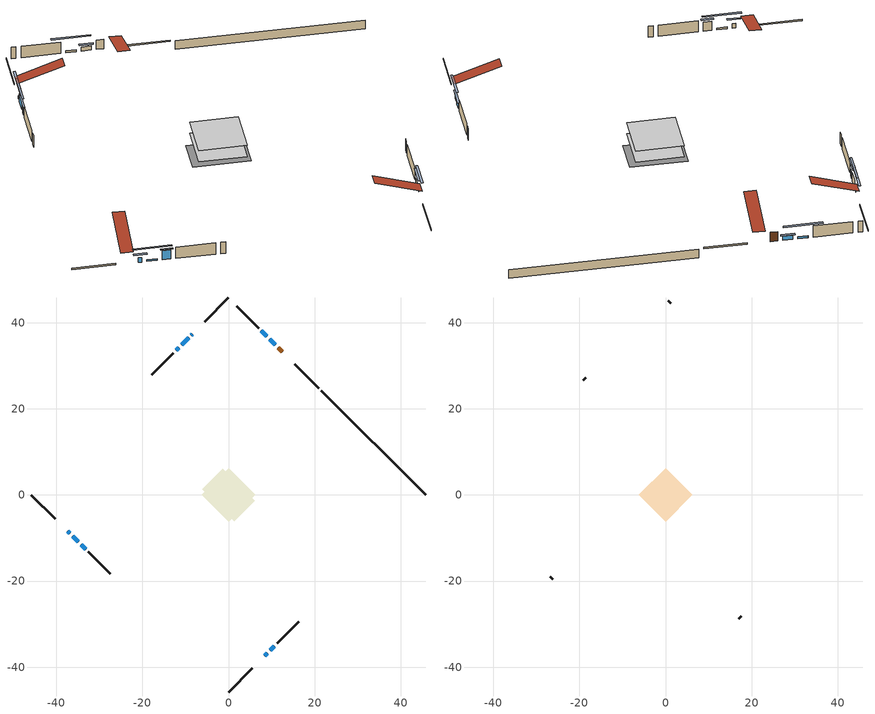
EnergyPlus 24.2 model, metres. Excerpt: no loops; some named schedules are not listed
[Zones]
conditioned space
 floor adiabatic (AdiabaticFloorConstruction): -6.2,0 0,6.2 6.2,0 0,-6.2 z0.42
 floor foundation (Slab1 construction): -6.05,1.39 -1.39,6.05 6.05,-1.39 1.39,-6.05 z-1.38
 wall outside (RimJoist1 construction): 0,-45.77 5.56,-40.21 / -45.77,0 -40.21,-5.56 / 0,45.77 -5.56,40.21 / 20.93,24.84 15.37,30.4 z0.42:0.72
 wall outside (AdiabaticWallConstruction 1): 12.47,33.31 11.53,34.24 z0.42:2.45
 wall outside (AdiabaticWallConstruction): -37.31,-8.47 -36.88,-8.9 z0.42:1.39; -36.22,-9.55 -34.93,-10.85 / 8.94,36.83 7.65,38.12 z0.42:0.83; -34.27,-11.5 -33.19,-12.58 z0.42:2.45; -8.46,37.31 -8.63,37.14 z0.42:0.93; 10.88,34.9 9.6,36.17 z0.42:1.28; -9.29,36.49 -10.9,34.87 z0.42:2.2; -11.56,34.22 -12.14,33.64 / 8.47,-37.31 9.04,-36.73 z0.42:1.74; 9.7,-36.08 10.62,-35.16 z0.42:1.23
 wall outside (Wall1 construction): 11.27,-34.5 16.34,-29.44 / -32.53,-13.24 -27.47,-18.31 / -12.79,32.98 -17.86,27.92 / 6.99,38.78 1.93,43.85 z0.42:2.86
 wall foundation (FoundationWall1 construction): 45.77,0 21.59,24.18 z-1.38:0.42
 window (WindowConstruction 8): -37.31,-8.47 -36.88,-8.9 z0.42:1.39
 window (WindowConstruction 6): -36.22,-9.56 -34.93,-10.85 z0.42:0.83
 window (WindowConstruction 7): -34.27,-11.51 -33.19,-12.58 z0.42:2.45
 window (WindowConstruction 9): -8.47,37.31 -8.63,37.15 z0.42:0.93
 window (WindowConstruction): 10.88,34.9 9.6,36.17 z0.42:1.28
 window (WindowConstruction 1): 8.94,36.83 7.65,38.12 z0.42:0.83
 window (WindowConstruction 2): -9.29,36.49 -10.9,34.87 z0.42:2.2
 window (WindowConstruction 3): -11.56,34.22 -12.13,33.64 z0.42:1.74
 window (WindowConstruction 4): 8.47,-37.31 9.04,-36.73 z0.42:1.74
 window (WindowConstruction 5): 9.7,-36.07 10.62,-35.16 z0.42:1.23
 door (Door): 12.47,33.31 11.53,34.24 z0.42:2.45
 ceiling adiabatic (AdiabaticFloorConstruction): 0,-6.2 6.2,0 0,6.2 -6.2,0 z0.42
attic - vented
 floor to conditioned space (Floor1 construction Reversed): -6.2,0 0,6.2 6.2,0 0,-6.2 z2.86
 wall outside (Wall2 construction): 17,-28.78 17.61,-28.17 / -26.81,-18.96 -26.2,-19.58 / -18.51,27.26 -19.13,26.65 / 1.27,44.5 0.66,45.12 z0.42:2.86
 roof outside (Roof1 construction): 7.81,-37.96,2.86 1.77,-31.92,5.71 0.18,-33.52,5.71 6.22,-39.56,2.86; -37.96,-7.81,2.86 -31.92,-1.77,5.71 -33.52,-0.18,5.71 -39.56,-6.22,2.86; -7.81,37.96,2.86 -1.77,31.92,5.71 -0.18,33.52,5.71 -6.22,39.56,2.86; 13.12,32.65,2.86 7.08,26.61,5.71 8.68,25.02,5.71 14.72,31.06,2.86
shading: -36.23,-9.54 -37.95,-7.82 -38.22,-8.09 -36.5,-9.81 z2.3; -33.04,-12.74 -38.11,-7.67 -38.38,-7.94 -33.31,-13.01 z3.5; -32.92,-12.85 -34.54,-11.24 -34.81,-11.51 -33.19,-13.12 z2.83; -10.84,34.94 -6.26,39.51 -6.47,39.73 -11.05,35.15 z4.05; 9.33,36.44 11.15,34.63 11.41,34.9 9.6,36.71 z1.66; 5.76,40.01 10.83,34.94 11.1,35.21 6.03,40.28 z3.5; -12.25,33.52 -7.93,37.84 -8.15,38.05 -12.46,33.73 z4.11; -13.05,32.72 -10.64,35.14 -10.85,35.35 -13.27,32.93 z3.04; 10.61,-35.17 6.9,-38.87 7.17,-39.14 10.87,-35.44 z3.95; 11.54,-34.24 8.78,-37 9.05,-37.26 11.81,-34.51 z2.54
[Building]
Building 1: Terrain=Suburbs
[Site:Location]
Montreal Intl AP_QC: Latitude {deg}=45.47; Longitude {deg}=-73.74; Time Zone {hr}=-5; Elevation {m}=36; Keep Site Location Information=Yes
[Site:GroundTemperature:Shallow]
2.07863, -0.316383, -0.508184, 0.628371, 5.19101, 9.73239, 13.6695, 16.1636, 16.3755, 14.347, 10.5102, 6.10817
[Site:WaterMainsTemperature]
Calculation Method=Schedule; Temperature Schedule=mains temperature schedule
[Material] Roughness=Rough; Thermal Absorptance=0.9
Name | Thickness {m} | Conductivity {W/m-K} | Density {kg/m3} | Specific Heat {J/kg-K} | Solar Absorptance | Visible Absorptance
asphalt or fiberglass shingles | 0.00635 | 0.162714 | 1121.4 | 1465.45 | 0.4 | 0.4
ceiling loosefill ins | 0.0846667 | 0.0480833 | 16.02 | 1046.75 | 0.7 | 0.7
ceiling stud and cavity | 0.1397 | 0.169523 | 65.682 | 1177.47 | 0.7 | 0.7
concrete 4.0 in. | 0.1016 | 1.803125 | 2242.8 | 837.4 | 0.7 | 0.7
concrete 8.0 in. | 0.2032 | 1.803125 | 2242.8 | 837.4 | 0.7 | 0.7
door material | 0.04445 | 0.053851 | 512.64 | 1214.23 | 0.7 | 0.7
exterior vertical ins | 0.0469053 | 0.029427 | 32.04 | 1214.23 | 0.7 | 0.7
floor covering | 0.0127 | 0.0433444 | 54.468 | 1339.84 | 0.6 | 0.6
floor rigid ins; wall rigid ins | 0.512978 | 0.029427 | 32.04 | 1214.23 | 0.7 | 0.7
floor stud and cavity | 0.1397 | 1.75129 | 37.0049 | 1207.88 | 0.7 | 0.7
furniture material conditioned space 1 | 0.1524 | 0.115458 | 640.8 | 1214.23 | 0.6 | 0.6
gypsum board | 0.0127 | 0.160291 | 801 | 837.4 | 0.6 | 0.6
gypsum board 1 | 0.0127 | 0.160291 | 801 | 837.4 | 0.7 | 0.7
osb sheathing 0.5 in. | 0.0127 | 0.115458 | 512.64 | 1214.23 | 0.7 | 0.7
osb sheathing 0.75 in. | 0.01905 | 0.115458 | 512.64 | 1214.23 | 0.7 | 0.7
osb sheathing 2.0 in. | 0.0508 | 0.115458 | 512.64 | 1214.23 | 0.7 | 0.7
rim joist stud and cavity | 0.0508 | 0.0296634 | 125.044 | 1163.47 | 0.6 | 0.6
wall stud and cavity | 0.1397 | 0.103037 | 139.0536 | 1170.24 | 0.7 | 0.7
wall stud and cavity 1 | 0.0889 | 6.9971 | 50.32683 | 1063.81 | 0.6 | 0.6
wall stud and cavity 2 | 0.0889 | 0.380278 | 52.3479 | 1209.89 | 0.7 | 0.7
wall stud and cavity 3 | 0.0889 | 0.391764 | 83.0341 | 1211.67 | 0.7 | 0.7
wood siding | 0.0254 | 0.102417 | 544.68 | 1172.36 | 0.4 | 0.4
wood siding 1 | 0.00254 | 0.102417 | 544.68 | 1172.36 | 0.4 | 0.4
wood siding 2; wood siding 3; wood siding 4 | 0.0254 | 0.102417 | 544.68 | 1172.36 | 0.7 | 0.7
[WindowMaterial:SimpleGlazingSystem]
Name | U-Factor {W/m2-K} | Solar Heat Gain Coefficient
WindowMaterial | 3.08429 | 0.57
WindowMaterial 1 | 7.56991 | 0.57
WindowMaterial 2 | 3.03092 | 0.7
WindowMaterial 3 | 2.99571 | 0.54
WindowMaterial 4 | 3.10076 | 0.54
WindowMaterial 5 | 2.98606 | 0.58
WindowMaterial 6 | 3.120061 | 0.47
WindowMaterial 7 | 3.28075 | 0.43
[Construction]
AdiabaticFloorConstruction: floor stud and cavity, floor rigid ins, osb sheathing 0.75 in., floor covering
AdiabaticWallConstruction: wood siding 3, wall rigid ins, wall stud and cavity 2, gypsum board
AdiabaticWallConstruction 1: wood siding 4, wall rigid ins, wall stud and cavity 2, gypsum board
Door: door material
Floor1 construction Reversed: gypsum board, ceiling stud and cavity, ceiling loosefill ins
FoundationWall1 construction: concrete 8.0 in., gypsum board 1
furniture construction conditioned space 1: furniture material conditioned space 1
PartitionWallConstruction: gypsum board, wall stud and cavity 3, gypsum board
RimJoist1 construction: wood siding 2, osb sheathing 2.0 in., rim joist stud and cavity
Roof1 construction: asphalt or fiberglass shingles
Slab1 construction: concrete 4.0 in.
Wall1 construction: wood siding, osb sheathing 0.5 in., wall stud and cavity, gypsum board
Wall2 construction: wood siding 1, wall stud and cavity 1
WindowConstruction: WindowMaterial
WindowConstruction 1; WindowConstruction 6: WindowMaterial 1
WindowConstruction 2: WindowMaterial 2
WindowConstruction 3; WindowConstruction 4: WindowMaterial 3
WindowConstruction 5: WindowMaterial 4
WindowConstruction 7: WindowMaterial 5
WindowConstruction 8: WindowMaterial 6
WindowConstruction 9: WindowMaterial 7
[Zone] Multiplier=1; Part of Total Floor Area=Yes
Name | Volume {m3}
attic - vented | 35.5556
conditioned space | 332.9
[Space]
Name | Zone | Volume {m3}
attic - vented 1 | attic - vented | 35.5556
conditioned space 1 | conditioned space | 332.9
[ZoneInfiltration:EffectiveLeakageArea]
infil attic - vented 1: Zone or Space=attic - vented 1; Schedule=Always On Discrete; Effective Air Leakage Area {cm2}=3076.8; Stack Coefficient=0.00036757; Wind Coefficient=1.29536e-05
[ZoneMixing]
whole house fan mix: Zone or Space=attic - vented; Schedule=Always On Continuous; Design Flow Rate Calculation Method=Flow/Zone; Design Flow Rate {m3/s}=0; Source Zone or Space=conditioned space
[SurfaceProperty:ExposedFoundationPerimeter]
Slab1: Exposed Perimeter Calculation Method=TotalExposedPerimeter; Total Exposed Perimeter {m}=34.2
[InternalMass] Zone or ZoneList=conditioned space; Space or SpaceList=conditioned space 1
Name | Construction | Surface Area {m2}
furniture mass conditioned space 1 | furniture construction conditioned space 1 | 58.4478
partition wall mass | PartitionWallConstruction | 146.12
[Lights]
interior lighting: Zone or ZoneList or Space or SpaceList=conditioned space 1; Schedule=interior lighting schedule; Design Level Calculation Method=LightingLevel; Lighting Level {W}=343.2; Return Air Fraction=0; Fraction Radiant=0.6; Fraction Visible=0.2; Fraction Replaceable=1
[People]
occupants: Zone or ZoneList or Space or SpaceList=conditioned space 1; Number of People Schedule=occupants schedule; Number of People Calculation Method=People; Number of People=3; Fraction Radiant=0.314171; Sensible Heat Fraction=0.56303; Activity Level Schedule=occupants activity schedule; Carbon Dioxide Generation Rate {m3/s-W}=0; Enable ASHRAE 55 Comfort Warnings=No; Mean Radiant Temperature Calculation Type=EnclosureAveraged
[ElectricEquipment] Zone or ZoneList or Space or SpaceList=conditioned space 1; Design Level Calculation Method=EquipmentLevel
Name | Schedule | Design Level {W} | Fraction Latent | Fraction Radiant | Fraction Lost
clothes dryer | clothes dryer schedule | 140.772 | 0.015 | 0.081 | 0.85
clothes washer | clothes washer schedule | 32.1985 | 0.03 | 0.162 | 0.7
cooking range | cooking range schedule | 215.147 | 0.08 | 0.432 | 0.2
dishwasher | dishwasher schedule | 66.8632 | 0.3 | 0.18 | 0.4
fridge | fridge schedule | 72.9452 | 0 | 0.6 | 0
mech vent bath fan 0 | mech vent bath fan 0 schedule | 50.2 | 0 | 0 | 1
mech vent house fan | mech vent house fan schedule | 0 | 0 | 0 | 1
mech vent house fan cfis | mech vent house fan cfis schedule | 0 | 0 | 0 | 0
misc plug loads | misc plug loads schedule | 494.7 | 0.045 | 0.513 | 0.1
whole house fan | Always On Discrete | 0 | 0 | 0 | 1
[OtherEquipment] Zone or ZoneList or Space or SpaceList=conditioned space 1; Design Level Calculation Method=EquipmentLevel
Name | Fuel Type | Schedule | Design Level {W} | Fraction Latent | Fraction Radiant | Fraction Lost
clothes dryer 1 | Electricity | clothes dryer schedule | 0 | 0.015 | 0.081 | 0.85
cooking range 1 | Electricity | cooking range schedule | 0 | 0.08 | 0.432 | 0.2
general water use latent | None | general water use schedule | 62.594 | 1 | 0 | 0
general water use sensible | None | general water use schedule | -61.6891 | 0 | 0.6 | 0
mech vent house fan latent load | None | Always On Discrete | 0 | 1 | 0 | 0
mech vent house fan sensible load | None | Always On Discrete | 0 | 0 | 0 | 0
water heater energy adjustment1 | Electricity | Always On Discrete | 0.01 | 0 | 0 | 1
[ZoneInfiltration:DesignFlowRate] Zone or ZoneList or Space or SpaceList=conditioned space 1; Schedule=Always On Discrete; Design Flow Rate Calculation Method=Flow/Zone; Design Flow Rate {m3/s}=0
infil flow; natural vent flow; whole house fan flow
[Foundation:Kiva]
Foundation Kiva 1: Initial Indoor Air Temperature {C}=18; Wall Height Above Grade {m}=0.419984; Wall Depth Below Slab {m}=0.2032; Custom Block Material Name 1=exterior vertical ins; Custom Block Depth 1 {m}=1.8; Custom Block X Position 1 {m}=0.2159; Custom Block Z Position 1 {m}=0
[Foundation:Kiva:Settings]
Soil Conductivity {W/m-K}=0.849921; Soil Density {kg/m3}=1842.3; Soil Specific Heat {J/kg-K}=418.7; Ground Solar Absorptivity=0.9; Ground Thermal Absorptivity=0.9; Ground Surface Roughness {m}=0.03; Far-Field Width {m}=40; Deep-Ground Boundary Condition=ZeroFlux; Deep-Ground Depth {m}=40; Minimum Cell Dimension {m}=0.2; Maximum Cell Growth Coefficient=3; Simulation Timestep=Timestep
[Exterior:Lights]
exterior lighting: Schedule=exterior lighting schedule; Design Level {W}=75.6
[Schedule:Constant]
Name | Hourly Value
Always On Continuous; mech vent house fan schedule; mech vent house fan cfis schedule; Always On Discrete | 1
occupants activity schedule | 117.228
fridge schedule | 0
[Schedule:Week:Daily]
interior lighting schedule Week Rule - Jan1-Jan27: interior lighting schedule day, interior lighting schedule day, interior lighting schedule day, interior lighting schedule day, interior lighting schedule day, interior lighting schedule day, interior lighting schedule day, interior lighting schedule default day, interior lighting schedule default day, interior lighting schedule default day, interior lighting schedule default day, interior lighting schedule default day
interior lighting schedule Week Rule - Jan28-Feb3: interior lighting schedule day, interior lighting schedule day, interior lighting schedule day, interior lighting schedule day, interior lighting schedule day 1, interior lighting schedule day 1, interior lighting schedule day 1, interior lighting schedule default day, interior lighting schedule default day, interior lighting schedule default day, interior lighting schedule default day, interior lighting schedule default day
interior lighting schedule Week Rule - Feb4-Feb24: interior lighting schedule day 1, interior lighting schedule day 1, interior lighting schedule day 1, interior lighting schedule day 1, interior lighting schedule day 1, interior lighting schedule day 1, interior lighting schedule day 1, interior lighting schedule default day, interior lighting schedule default day, interior lighting schedule default day, interior lighting schedule default day, interior lighting schedule default day
interior lighting schedule Week Rule - Feb25-Mar3: interior lighting schedule day 1, interior lighting schedule day 1, interior lighting schedule day 1, interior lighting schedule day 1, interior lighting schedule day 2, interior lighting schedule day 2, interior lighting schedule day 2, interior lighting schedule default day, interior lighting schedule default day, interior lighting schedule default day, interior lighting schedule default day, interior lighting schedule default day
interior lighting schedule Week Rule - Mar4-Mar31: interior lighting schedule day 2, interior lighting schedule day 2, interior lighting schedule day 2, interior lighting schedule day 2, interior lighting schedule day 2, interior lighting schedule day 2, interior lighting schedule day 2, interior lighting schedule default day, interior lighting schedule default day, interior lighting schedule default day, interior lighting schedule default day, interior lighting schedule default day
interior lighting schedule Week Rule - Apr1-Apr28: interior lighting schedule day 3, interior lighting schedule day 3, interior lighting schedule day 3, interior lighting schedule day 3, interior lighting schedule day 3, interior lighting schedule day 3, interior lighting schedule day 3, interior lighting schedule default day, interior lighting schedule default day, interior lighting schedule default day, interior lighting schedule default day, interior lighting schedule default day
interior lighting schedule Week Rule - Apr29-May5: interior lighting schedule day 3, interior lighting schedule day 3, interior lighting schedule day 4, interior lighting schedule day 4, interior lighting schedule day 4, interior lighting schedule day 4, interior lighting schedule day 4, interior lighting schedule default day, interior lighting schedule default day, interior lighting schedule default day, interior lighting schedule default day, interior lighting schedule default day
interior lighting schedule Week Rule - May6-May26: interior lighting schedule day 4, interior lighting schedule day 4, interior lighting schedule day 4, interior lighting schedule day 4, interior lighting schedule day 4, interior lighting schedule day 4, interior lighting schedule day 4, interior lighting schedule default day, interior lighting schedule default day, interior lighting schedule default day, interior lighting schedule default day, interior lighting schedule default day
interior lighting schedule Week Rule - May27-Jun2: interior lighting schedule day 4, interior lighting schedule day 4, interior lighting schedule day 4, interior lighting schedule day 4, interior lighting schedule day 4, interior lighting schedule day 5, interior lighting schedule day 5, interior lighting schedule default day, interior lighting schedule default day, interior lighting schedule default day, interior lighting schedule default day, interior lighting schedule default day
interior lighting schedule Week Rule - Jun3-Jun30: interior lighting schedule day 5, interior lighting schedule day 5, interior lighting schedule day 5, interior lighting schedule day 5, interior lighting schedule day 5, interior lighting schedule day 5, interior lighting schedule day 5, interior lighting schedule default day, interior lighting schedule default day, interior lighting schedule default day, interior lighting schedule default day, interior lighting schedule default day
interior lighting schedule Week Rule - Jul1-Jul28: interior lighting schedule day 6, interior lighting schedule day 6, interior lighting schedule day 6, interior lighting schedule day 6, interior lighting schedule day 6, interior lighting schedule day 6, interior lighting schedule day 6, interior lighting schedule default day, interior lighting schedule default day, interior lighting schedule default day, interior lighting schedule default day, interior lighting schedule default day
interior lighting schedule Week Rule - Jul29-Aug4: interior lighting schedule day 6, interior lighting schedule day 6, interior lighting schedule day 6, interior lighting schedule day 7, interior lighting schedule day 7, interior lighting schedule day 7, interior lighting schedule day 7, interior lighting schedule default day, interior lighting schedule default day, interior lighting schedule default day, interior lighting schedule default day, interior lighting schedule default day
interior lighting schedule Week Rule - Aug5-Aug25: interior lighting schedule day 7, interior lighting schedule day 7, interior lighting schedule day 7, interior lighting schedule day 7, interior lighting schedule day 7, interior lighting schedule day 7, interior lighting schedule day 7, interior lighting schedule default day, interior lighting schedule default day, interior lighting schedule default day, interior lighting schedule default day, interior lighting schedule default day
interior lighting schedule Week Rule - Aug26-Sep1: interior lighting schedule day 7, interior lighting schedule day 7, interior lighting schedule day 7, interior lighting schedule day 7, interior lighting schedule day 7, interior lighting schedule day 7, interior lighting schedule day 8, interior lighting schedule default day, interior lighting schedule default day, interior lighting schedule default day, interior lighting schedule default day, interior lighting schedule default day
interior lighting schedule Week Rule - Sep2-Sep29: interior lighting schedule day 8, interior lighting schedule day 8, interior lighting schedule day 8, interior lighting schedule day 8, interior lighting schedule day 8, interior lighting schedule day 8, interior lighting schedule day 8, interior lighting schedule default day, interior lighting schedule default day, interior lighting schedule default day, interior lighting schedule default day, interior lighting schedule default day
interior lighting schedule Week Rule - Sep30-Oct6: interior lighting schedule day 8, interior lighting schedule day 9, interior lighting schedule day 9, interior lighting schedule day 9, interior lighting schedule day 9, interior lighting schedule day 9, interior lighting schedule day 9, interior lighting schedule default day, interior lighting schedule default day, interior lighting schedule default day, interior lighting schedule default day, interior lighting schedule default day
interior lighting schedule Week Rule - Oct7-Oct27: interior lighting schedule day 9, interior lighting schedule day 9, interior lighting schedule day 9, interior lighting schedule day 9, interior lighting schedule day 9, interior lighting schedule day 9, interior lighting schedule day 9, interior lighting schedule default day, interior lighting schedule default day, interior lighting schedule default day, interior lighting schedule default day, interior lighting schedule default day
interior lighting schedule Week Rule - Oct28-Nov3: interior lighting schedule day 9, interior lighting schedule day 9, interior lighting schedule day 9, interior lighting schedule day 9, interior lighting schedule day 10, interior lighting schedule day 10, interior lighting schedule day 10, interior lighting schedule default day, interior lighting schedule default day, interior lighting schedule default day, interior lighting schedule default day, interior lighting schedule default day
interior lighting schedule Week Rule - Nov4-Nov24: interior lighting schedule day 10, interior lighting schedule day 10, interior lighting schedule day 10, interior lighting schedule day 10, interior lighting schedule day 10, interior lighting schedule day 10, interior lighting schedule day 10, interior lighting schedule default day, interior lighting schedule default day, interior lighting schedule default day, interior lighting schedule default day, interior lighting schedule default day
interior lighting schedule Week Rule - Nov25-Dec1: interior lighting schedule day 10, interior lighting schedule day 10, interior lighting schedule day 10, interior lighting schedule day 10, interior lighting schedule day 10, interior lighting schedule day 10, interior lighting schedule day 11, interior lighting schedule default day, interior lighting schedule default day, interior lighting schedule default day, interior lighting schedule default day, interior lighting schedule default day
interior lighting schedule Week Rule - Dec2-Dec31: interior lighting schedule day 11, interior lighting schedule day 11, interior lighting schedule day 11, interior lighting schedule day 11, interior lighting schedule day 11, interior lighting schedule day 11, interior lighting schedule day 11, interior lighting schedule default day, interior lighting schedule default day, interior lighting schedule default day, interior lighting schedule default day, interior lighting schedule default day
occupants schedule Week Rule - Jan1-Dec31: occupants schedule day, occupants schedule day, occupants schedule day, occupants schedule day, occupants schedule day, occupants schedule day, occupants schedule day, occupants schedule default day, occupants schedule default day, occupants schedule default day, occupants schedule default day, occupants schedule default day
clothes dryer schedule Week Rule - Jan1-Dec31: clothes dryer schedule day, clothes dryer schedule day, clothes dryer schedule day, clothes dryer schedule day, clothes dryer schedule day, clothes dryer schedule day, clothes dryer schedule day, clothes dryer schedule default day, clothes dryer schedule default day, clothes dryer schedule default day, clothes dryer schedule default day, clothes dryer schedule default day
clothes washer schedule Week Rule - Jan1-Dec31: clothes washer schedule day, clothes washer schedule day, clothes washer schedule day, clothes washer schedule day, clothes washer schedule day, clothes washer schedule day, clothes washer schedule day, clothes washer schedule default day, clothes washer schedule default day, clothes washer schedule default day, clothes washer schedule default day, clothes washer schedule default day
cooking range schedule Week Rule - Jan1-Dec31: cooking range schedule day, cooking range schedule day, cooking range schedule day, cooking range schedule day, cooking range schedule day, cooking range schedule day, cooking range schedule day, cooking range schedule default day, cooking range schedule default day, cooking range schedule default day, cooking range schedule default day, cooking range schedule default day
dishwasher schedule Week Rule - Jan1-Dec31: dishwasher schedule day, dishwasher schedule day, dishwasher schedule day, dishwasher schedule day, dishwasher schedule day, dishwasher schedule day, dishwasher schedule day, dishwasher schedule default day, dishwasher schedule default day, dishwasher schedule default day, dishwasher schedule default day, dishwasher schedule default day
mech vent bath fan 0 schedule Week Rule - Jan1-Dec31: mech vent bath fan 0 schedule day, mech vent bath fan 0 schedule day, mech vent bath fan 0 schedule day, mech vent bath fan 0 schedule day, mech vent bath fan 0 schedule day, mech vent bath fan 0 schedule day, mech vent bath fan 0 schedule day, mech vent bath fan 0 schedule default day, mech vent bath fan 0 schedule default day, mech vent bath fan 0 schedule default day, mech vent bath fan 0 schedule default day, mech vent bath fan 0 schedule default day
misc plug loads schedule Week Rule - Jan1-Dec31: misc plug loads schedule day, misc plug loads schedule day, misc plug loads schedule day, misc plug loads schedule day, misc plug loads schedule day, misc plug loads schedule day, misc plug loads schedule day, misc plug loads schedule default day, misc plug loads schedule default day, misc plug loads schedule default day, misc plug loads schedule default day, misc plug loads schedule default day
general water use schedule Week Rule - Jan1-Dec31: general water use schedule day, general water use schedule day, general water use schedule day, general water use schedule day, general water use schedule day, general water use schedule day, general water use schedule day, general water use schedule default day, general water use schedule default day, general water use schedule default day, general water use schedule default day, general water use schedule default day
exterior lighting schedule Week Rule - Jan1-Jan27: exterior lighting schedule day, exterior lighting schedule day, exterior lighting schedule day, exterior lighting schedule day, exterior lighting schedule day, exterior lighting schedule day, exterior lighting schedule day, exterior lighting schedule default day, exterior lighting schedule default day, exterior lighting schedule default day, exterior lighting schedule default day, exterior lighting schedule default day
exterior lighting schedule Week Rule - Jan28-Feb3: exterior lighting schedule day, exterior lighting schedule day, exterior lighting schedule day, exterior lighting schedule day, exterior lighting schedule day 1, exterior lighting schedule day 1, exterior lighting schedule day 1, exterior lighting schedule default day, exterior lighting schedule default day, exterior lighting schedule default day, exterior lighting schedule default day, exterior lighting schedule default day
exterior lighting schedule Week Rule - Feb4-Feb24: exterior lighting schedule day 1, exterior lighting schedule day 1, exterior lighting schedule day 1, exterior lighting schedule day 1, exterior lighting schedule day 1, exterior lighting schedule day 1, exterior lighting schedule day 1, exterior lighting schedule default day, exterior lighting schedule default day, exterior lighting schedule default day, exterior lighting schedule default day, exterior lighting schedule default day
exterior lighting schedule Week Rule - Feb25-Mar3: exterior lighting schedule day 1, exterior lighting schedule day 1, exterior lighting schedule day 1, exterior lighting schedule day 1, exterior lighting schedule day 2, exterior lighting schedule day 2, exterior lighting schedule day 2, exterior lighting schedule default day, exterior lighting schedule default day, exterior lighting schedule default day, exterior lighting schedule default day, exterior lighting schedule default day
exterior lighting schedule Week Rule - Mar4-Mar31: exterior lighting schedule day 2, exterior lighting schedule day 2, exterior lighting schedule day 2, exterior lighting schedule day 2, exterior lighting schedule day 2, exterior lighting schedule day 2, exterior lighting schedule day 2, exterior lighting schedule default day, exterior lighting schedule default day, exterior lighting schedule default day, exterior lighting schedule default day, exterior lighting schedule default day
exterior lighting schedule Week Rule - Apr1-Apr28: exterior lighting schedule day 3, exterior lighting schedule day 3, exterior lighting schedule day 3, exterior lighting schedule day 3, exterior lighting schedule day 3, exterior lighting schedule day 3, exterior lighting schedule day 3, exterior lighting schedule default day, exterior lighting schedule default day, exterior lighting schedule default day, exterior lighting schedule default day, exterior lighting schedule default day
exterior lighting schedule Week Rule - Apr29-May5: exterior lighting schedule day 3, exterior lighting schedule day 3, exterior lighting schedule day 4, exterior lighting schedule day 4, exterior lighting schedule day 4, exterior lighting schedule day 4, exterior lighting schedule day 4, exterior lighting schedule default day, exterior lighting schedule default day, exterior lighting schedule default day, exterior lighting schedule default day, exterior lighting schedule default day
exterior lighting schedule Week Rule - May6-May26: exterior lighting schedule day 4, exterior lighting schedule day 4, exterior lighting schedule day 4, exterior lighting schedule day 4, exterior lighting schedule day 4, exterior lighting schedule day 4, exterior lighting schedule day 4, exterior lighting schedule default day, exterior lighting schedule default day, exterior lighting schedule default day, exterior lighting schedule default day, exterior lighting schedule default day
exterior lighting schedule Week Rule - May27-Jun2: exterior lighting schedule day 4, exterior lighting schedule day 4, exterior lighting schedule day 4, exterior lighting schedule day 4, exterior lighting schedule day 4, exterior lighting schedule day 5, exterior lighting schedule day 5, exterior lighting schedule default day, exterior lighting schedule default day, exterior lighting schedule default day, exterior lighting schedule default day, exterior lighting schedule default day
exterior lighting schedule Week Rule - Jun3-Jun30: exterior lighting schedule day 5, exterior lighting schedule day 5, exterior lighting schedule day 5, exterior lighting schedule day 5, exterior lighting schedule day 5, exterior lighting schedule day 5, exterior lighting schedule day 5, exterior lighting schedule default day, exterior lighting schedule default day, exterior lighting schedule default day, exterior lighting schedule default day, exterior lighting schedule default day
exterior lighting schedule Week Rule - Jul1-Jul28: exterior lighting schedule day 6, exterior lighting schedule day 6, exterior lighting schedule day 6, exterior lighting schedule day 6, exterior lighting schedule day 6, exterior lighting schedule day 6, exterior lighting schedule day 6, exterior lighting schedule default day, exterior lighting schedule default day, exterior lighting schedule default day, exterior lighting schedule default day, exterior lighting schedule default day
exterior lighting schedule Week Rule - Jul29-Aug4: exterior lighting schedule day 6, exterior lighting schedule day 6, exterior lighting schedule day 6, exterior lighting schedule day 7, exterior lighting schedule day 7, exterior lighting schedule day 7, exterior lighting schedule day 7, exterior lighting schedule default day, exterior lighting schedule default day, exterior lighting schedule default day, exterior lighting schedule default day, exterior lighting schedule default day
exterior lighting schedule Week Rule - Aug5-Aug25: exterior lighting schedule day 7, exterior lighting schedule day 7, exterior lighting schedule day 7, exterior lighting schedule day 7, exterior lighting schedule day 7, exterior lighting schedule day 7, exterior lighting schedule day 7, exterior lighting schedule default day, exterior lighting schedule default day, exterior lighting schedule default day, exterior lighting schedule default day, exterior lighting schedule default day
exterior lighting schedule Week Rule - Aug26-Sep1: exterior lighting schedule day 7, exterior lighting schedule day 7, exterior lighting schedule day 7, exterior lighting schedule day 7, exterior lighting schedule day 7, exterior lighting schedule day 7, exterior lighting schedule day 8, exterior lighting schedule default day, exterior lighting schedule default day, exterior lighting schedule default day, exterior lighting schedule default day, exterior lighting schedule default day
exterior lighting schedule Week Rule - Sep2-Sep29: exterior lighting schedule day 8, exterior lighting schedule day 8, exterior lighting schedule day 8, exterior lighting schedule day 8, exterior lighting schedule day 8, exterior lighting schedule day 8, exterior lighting schedule day 8, exterior lighting schedule default day, exterior lighting schedule default day, exterior lighting schedule default day, exterior lighting schedule default day, exterior lighting schedule default day
exterior lighting schedule Week Rule - Sep30-Oct6: exterior lighting schedule day 8, exterior lighting schedule day 9, exterior lighting schedule day 9, exterior lighting schedule day 9, exterior lighting schedule day 9, exterior lighting schedule day 9, exterior lighting schedule day 9, exterior lighting schedule default day, exterior lighting schedule default day, exterior lighting schedule default day, exterior lighting schedule default day, exterior lighting schedule default day
exterior lighting schedule Week Rule - Oct7-Oct27: exterior lighting schedule day 9, exterior lighting schedule day 9, exterior lighting schedule day 9, exterior lighting schedule day 9, exterior lighting schedule day 9, exterior lighting schedule day 9, exterior lighting schedule day 9, exterior lighting schedule default day, exterior lighting schedule default day, exterior lighting schedule default day, exterior lighting schedule default day, exterior lighting schedule default day
exterior lighting schedule Week Rule - Oct28-Nov3: exterior lighting schedule day 9, exterior lighting schedule day 9, exterior lighting schedule day 9, exterior lighting schedule day 9, exterior lighting schedule day 10, exterior lighting schedule day 10, exterior lighting schedule day 10, exterior lighting schedule default day, exterior lighting schedule default day, exterior lighting schedule default day, exterior lighting schedule default day, exterior lighting schedule default day
exterior lighting schedule Week Rule - Nov4-Nov24: exterior lighting schedule day 10, exterior lighting schedule day 10, exterior lighting schedule day 10, exterior lighting schedule day 10, exterior lighting schedule day 10, exterior lighting schedule day 10, exterior lighting schedule day 10, exterior lighting schedule default day, exterior lighting schedule default day, exterior lighting schedule default day, exterior lighting schedule default day, exterior lighting schedule default day
exterior lighting schedule Week Rule - Nov25-Dec1: exterior lighting schedule day 10, exterior lighting schedule day 10, exterior lighting schedule day 10, exterior lighting schedule day 10, exterior lighting schedule day 10, exterior lighting schedule day 10, exterior lighting schedule day 11, exterior lighting schedule default day, exterior lighting schedule default day, exterior lighting schedule default day, exterior lighting schedule default day, exterior lighting schedule default day
exterior lighting schedule Week Rule - Dec2-Dec31: exterior lighting schedule day 11, exterior lighting schedule day 11, exterior lighting schedule day 11, exterior lighting schedule day 11, exterior lighting schedule day 11, exterior lighting schedule day 11, exterior lighting schedule day 11, exterior lighting schedule default day, exterior lighting schedule default day, exterior lighting schedule default day, exterior lighting schedule default day, exterior lighting schedule default day
[Schedule:Year]
interior lighting schedule: interior lighting schedule Week Rule - Jan1-Jan27, 1, 1, 1, 27, interior lighting schedule Week Rule - Jan28-Feb3, 1, 28, 2, 3, interior lighting schedule Week Rule - Feb4-Feb24, 2, 4, 2, 24, interior lighting schedule Week Rule - Feb25-Mar3, 2, 25, 3, 3, interior lighting schedule Week Rule - Mar4-Mar31, 3, 4, 3, 31, interior lighting schedule Week Rule - Apr1-Apr28, 4, 1, 4, 28, interior lighting schedule Week Rule - Apr29-May5, 4, 29, 5, 5, interior lighting schedule Week Rule - May6-May26, 5, 6, 5, 26, interior lighting schedule Week Rule - May27-Jun2, 5, 27, 6, 2, interior lighting schedule Week Rule - Jun3-Jun30, 6, 3, 6, 30, interior lighting schedule Week Rule - Jul1-Jul28, 7, 1, 7, 28, interior lighting schedule Week Rule - Jul29-Aug4, 7, 29, 8, 4, interior lighting schedule Week Rule - Aug5-Aug25, 8, 5, 8, 25, interior lighting schedule Week Rule - Aug26-Sep1, 8, 26, 9, 1, interior lighting schedule Week Rule - Sep2-Sep29, 9, 2, 9, 29, interior lighting schedule Week Rule - Sep30-Oct6, 9, 30, 10, 6, interior lighting schedule Week Rule - Oct7-Oct27, 10, 7, 10, 27, interior lighting schedule Week Rule - Oct28-Nov3, 10, 28, 11, 3, interior lighting schedule Week Rule - Nov4-Nov24, 11, 4, 11, 24, interior lighting schedule Week Rule - Nov25-Dec1, 11, 25, 12, 1, interior lighting schedule Week Rule - Dec2-Dec31, 12, 2, 12, 31
occupants schedule: occupants schedule Week Rule - Jan1-Dec31, 1, 1, 12, 31
clothes dryer schedule: clothes dryer schedule Week Rule - Jan1-Dec31, 1, 1, 12, 31
clothes washer schedule: clothes washer schedule Week Rule - Jan1-Dec31, 1, 1, 12, 31
cooking range schedule: cooking range schedule Week Rule - Jan1-Dec31, 1, 1, 12, 31
dishwasher schedule: dishwasher schedule Week Rule - Jan1-Dec31, 1, 1, 12, 31
mech vent bath fan 0 schedule: mech vent bath fan 0 schedule Week Rule - Jan1-Dec31, 1, 1, 12, 31
misc plug loads schedule: misc plug loads schedule Week Rule - Jan1-Dec31, 1, 1, 12, 31
general water use schedule: general water use schedule Week Rule - Jan1-Dec31, 1, 1, 12, 31
exterior lighting schedule: exterior lighting schedule Week Rule - Jan1-Jan27, 1, 1, 1, 27, exterior lighting schedule Week Rule - Jan28-Feb3, 1, 28, 2, 3, exterior lighting schedule Week Rule - Feb4-Feb24, 2, 4, 2, 24, exterior lighting schedule Week Rule - Feb25-Mar3, 2, 25, 3, 3, exterior lighting schedule Week Rule - Mar4-Mar31, 3, 4, 3, 31, exterior lighting schedule Week Rule - Apr1-Apr28, 4, 1, 4, 28, exterior lighting schedule Week Rule - Apr29-May5, 4, 29, 5, 5, exterior lighting schedule Week Rule - May6-May26, 5, 6, 5, 26, exterior lighting schedule Week Rule - May27-Jun2, 5, 27, 6, 2, exterior lighting schedule Week Rule - Jun3-Jun30, 6, 3, 6, 30, exterior lighting schedule Week Rule - Jul1-Jul28, 7, 1, 7, 28, exterior lighting schedule Week Rule - Jul29-Aug4, 7, 29, 8, 4, exterior lighting schedule Week Rule - Aug5-Aug25, 8, 5, 8, 25, exterior lighting schedule Week Rule - Aug26-Sep1, 8, 26, 9, 1, exterior lighting schedule Week Rule - Sep2-Sep29, 9, 2, 9, 29, exterior lighting schedule Week Rule - Sep30-Oct6, 9, 30, 10, 6, exterior lighting schedule Week Rule - Oct7-Oct27, 10, 7, 10, 27, exterior lighting schedule Week Rule - Oct28-Nov3, 10, 28, 11, 3, exterior lighting schedule Week Rule - Nov4-Nov24, 11, 4, 11, 24, exterior lighting schedule Week Rule - Nov25-Dec1, 11, 25, 12, 1, exterior lighting schedule Week Rule - Dec2-Dec31, 12, 2, 12, 31
[Schedule:Compact]
mains temperature schedule: Through: 01/01, For: AllDays, Until: 24:00, 6.56833, Through: 01/02, For: AllDays, Until: 24:00, 6.48722, Through: 01/03, For: AllDays, Until: 24:00, 6.40722, Through: 01/04, For: AllDays, Until: 24:00, 6.32889, Through: 01/05, For: AllDays, Until: 24:00, 6.25167, Through: 01/06, For: AllDays, Until: 24:00, 6.17611, Through: 01/07, For: AllDays, Until: 24:00, 6.10222, Through: 01/08, For: AllDays, Until: 24:00, 6.02944, Through: 01/09, For: AllDays, Until: 24:00, 5.95833, Through: 01/10, For: AllDays, Until: 24:00, 5.88889, Through: 01/11, For: AllDays, Until: 24:00, 5.82056, Through: 01/12, For: AllDays, Until: 24:00, 5.75444, Through: 01/13, For: AllDays, Until: 24:00, 5.68944, Through: 01/14, For: AllDays, Until: 24:00, 5.62611, Through: 01/15, For: AllDays, Until: 24:00, 5.56444, Through: 01/16, For: AllDays, Until: 24:00, 5.50444, Through: 01/17, For: AllDays, Until: 24:00, 5.44611, Through: 01/18, For: AllDays, Until: 24:00, 5.38944, Through: 01/19, For: AllDays, Until: 24:00, 5.33389, Through: 01/20, For: AllDays, Until: 24:00, 5.28111, Through: 01/21, For: AllDays, Until: 24:00, 5.22944, Through: 01/22, For: AllDays, Until: 24:00, 5.17944, Through: 01/23, For: AllDays, Until: 24:00, 5.13111, Through: 01/24, For: AllDays, Until: 24:00, 5.085, Through: 01/25, For: AllDays, Until: 24:00, 5.04056, Through: 01/26, For: AllDays, Until: 24:00, 4.99778, Through: 01/27, For: AllDays, Until: 24:00, 4.95667, Through: 01/28, For: AllDays, Until: 24:00, 4.91778, Through: 01/29, For: AllDays, Until: 24:00, 4.88056, Through: 01/30, For: AllDays, Until: 24:00, 4.845, Through: 01/31, For: AllDays, Until: 24:00, 4.81167, Through: 02/01, For: AllDays, Until: 24:00, 4.77944, Through: 02/02, For: AllDays, Until: 24:00, 4.75, Through: 02/03, For: AllDays, Until: 24:00, 4.72167, Through: 02/04, For: AllDays, Until: 24:00, 4.69611, Through: 02/05, For: AllDays, Until: 24:00, 4.67167, Through: 02/06, For: AllDays, Until: 24:00, 4.64944, Through: 02/07, For: AllDays, Until: 24:00, 4.62889, Through: 02/08, For: AllDays, Until: 24:00, 4.61056, Through: 02/09, For: AllDays, Until: 24:00, 4.59389, Through: 02/10, For: AllDays, Until: 24:00, 4.57944, Through: 02/11, For: AllDays, Until: 24:00, 4.56667, Through: 02/12, For: AllDays, Until: 24:00, 4.55611, Through: 02/13, For: AllDays, Until: 24:00, 4.54722, Through: 02/14, For: AllDays, Until: 24:00, 4.54056, Through: 02/15, For: AllDays, Until: 24:00, 4.53556, Through: 02/16, For: AllDays, Until: 24:00, 4.53278, Through: 02/17, For: AllDays, Until: 24:00, 4.53167, Through: 02/18, For: AllDays, Until: 24:00, 4.53278, Through: 02/19, For: AllDays, Until: 24:00, 4.53556, Through: 02/20, For: AllDays, Until: 24:00, 4.54056, Through: 02/21, For: AllDays, Until: 24:00, 4.54722, Through: 02/22, For: AllDays, Until: 24:00, 4.55611, Through: 02/23, For: AllDays, Until: 24:00, 4.56667, Through: 02/24, For: AllDays, Until: 24:00, 4.57944, Through: 02/25, For: AllDays, Until: 24:00, 4.59389, Through: 02/26, For: AllDays, Until: 24:00, 4.61056, Through: 02/27, For: AllDays, Until: 24:00, 4.62889, Through: 02/28, For: AllDays, Until: 24:00, 4.64889, Through: 03/01, For: AllDays, Until: 24:00, 4.67111, Through: 03/02, For: AllDays, Until: 24:00, 4.69556, Through: 03/03, For: AllDays, Until: 24:00, 4.72167, Through: 03/04, For: AllDays, Until: 24:00, 4.74944, Through: 03/05, For: AllDays, Until: 24:00, 4.77944, Through: 03/06, For: AllDays, Until: 24:00, 4.81111, Through: 03/07, For: AllDays, Until: 24:00, 4.84444, Through: 03/08, For: AllDays, Until: 24:00, 4.88, Through: 03/09, For: AllDays, Until: 24:00, 4.91722, Through: 03/10, For: AllDays, Until: 24:00, 4.95611, Through: 03/11, For: AllDays, Until: 24:00, 4.99722, Through: 03/12, For: AllDays, Until: 24:00, 5.04, Through: 03/13, For: AllDays, Until: 24:00, 5.08444, Through: 03/14, For: AllDays, Until: 24:00, 5.13056, Through: 03/15, For: AllDays, Until: 24:00, 5.17889, Through: 03/16, For: AllDays, Until: 24:00, 5.22833, Through: 03/17, For: AllDays, Until: 24:00, 5.28, Through: 03/18, For: AllDays, Until: 24:00, 5.33333, Through: 03/19, For: AllDays, Until: 24:00, 5.38833, Through: 03/20, For: AllDays, Until: 24:00, 5.445, Through: 03/21, For: AllDays, Until: 24:00, 5.50333, Through: 03/22, For: AllDays, Until: 24:00, 5.56333, Through: 03/23, For: AllDays, Until: 24:00, 5.625, Through: 03/24, For: AllDays, Until: 24:00, 5.68833, Through: 03/25, For: AllDays, Until: 24:00, 5.75333, Through: 03/26, For: AllDays, Until: 24:00, 5.81944, Through: 03/27, For: AllDays, Until: 24:00, 5.88778, Through: 03/28, For: AllDays, Until: 24:00, 5.95722, Through: 03/29, For: AllDays, Until: 24:00, 6.02833, Through: 03/30, For: AllDays, Until: 24:00, 6.10111, Through: 03/31, For: AllDays, Until: 24:00, 6.175, Through: 04/01, For: AllDays, Until: 24:00, 6.25056, Through: 04/02, For: AllDays, Until: 24:00, 6.32778, Through: 04/03, For: AllDays, Until: 24:00, 6.40611, Through: 04/04, For: AllDays, Until: 24:00, 6.48556, Through: 04/05, For: AllDays, Until: 24:00, 6.56722, Through: 04/06, For: AllDays, Until: 24:00, 6.64944, Through: 04/07, For: AllDays, Until: 24:00, 6.73333, Through: 04/08, For: AllDays, Until: 24:00, 6.81833, Through: 04/09, For: AllDays, Until: 24:00, 6.905, Through: 04/10, For: AllDays, Until: 24:00, 6.99278, Through: 04/11, For: AllDays, Until: 24:00, 7.08111, Through: 04/12, For: AllDays, Until: 24:00, 7.17167, Through: 04/13, For: AllDays, Until: 24:00, 7.26278, Through: 04/14, For: AllDays, Until: 24:00, 7.355, Through: 04/15, For: AllDays, Until: 24:00, 7.44833, Through: 04/16, For: AllDays, Until: 24:00, 7.54278, Through: 04/17, For: AllDays, Until: 24:00, 7.63889, Through: 04/18, For: AllDays, Until: 24:00, 7.735, Through: 04/19, For: AllDays, Until: 24:00, 7.83278, Through: 04/20, For: AllDays, Until: 24:00, 7.93167, Through: 04/21, For: AllDays, Until: 24:00, 8.03111, Through: 04/22, For: AllDays, Until: 24:00, 8.13167, Through: 04/23, For: AllDays, Until: 24:00, 8.23278, Through: 04/24, For: AllDays, Until: 24:00, 8.335, Through: 04/25, For: AllDays, Until: 24:00, 8.43778, Through: 04/26, For: AllDays, Until: 24:00, 8.54167, Through: 04/27, For: AllDays, Until: 24:00, 8.64611, Through: 04/28, For: AllDays, Until: 24:00, 8.75167, Through: 04/29, For: AllDays, Until: 24:00, 8.85778, Through: 04/30, For: AllDays, Until: 24:00, 8.96444, Through: 05/01, For: AllDays, Until: 24:00, 9.07167, Through: 05/02, For: AllDays, Until: 24:00, 9.17944, Through: 05/03, For: AllDays, Until: 24:00, 9.28778, Through: 05/04, For: AllDays, Until: 24:00, 9.39667, Through: 05/05, For: AllDays, Until: 24:00, 9.50667, Through: 05/06, For: AllDays, Until: 24:00, 9.61667, Through: 05/07, For: AllDays, Until: 24:00, 9.72667, Through: 05/08, For: AllDays, Until: 24:00, 9.83778, Through: 05/09, For: AllDays, Until: 24:00, 9.94889, Through: 05/10, For: AllDays, Until: 24:00, 10.0606, Through: 05/11, For: AllDays, Until: 24:00, 10.1722, Through: 05/12, For: AllDays, Until: 24:00, 10.2844, Through: 05/13, For: AllDays, Until: 24:00, 10.3967, Through: 05/14, For: AllDays, Until: 24:00, 10.5094, Through: 05/15, For: AllDays, Until: 24:00, 10.6222, Through: 05/16, For: AllDays, Until: 24:00, 10.735, Through: 05/17, For: AllDays, Until: 24:00, 10.8478, Through: 05/18, For: AllDays, Until: 24:00, 10.9611, Through: 05/19, For: AllDays, Until: 24:00, 11.0744, Through: 05/20, For: AllDays, Until: 24:00, 11.1872, Through: 05/21, For: AllDays, Until: 24:00, 11.3006, Through: 05/22, For: AllDays, Until: 24:00, 11.4133, Through: 05/23, For: AllDays, Until: 24:00, 11.5267, Through: 05/24, For: AllDays, Until: 24:00, 11.6394, Through: 05/25, For: AllDays, Until: 24:00, 11.7522, Through: 05/26, For: AllDays, Until: 24:00, 11.8644, Through: 05/27, For: AllDays, Until: 24:00, 11.9767, Through: 05/28, For: AllDays, Until: 24:00, 12.0889, Through: 05/29, For: AllDays, Until: 24:00, 12.2006, Through: 05/30, For: AllDays, Until: 24:00, 12.3122, Through: 05/31, For: AllDays, Until: 24:00, 12.4228, Through: 06/01, For: AllDays, Until: 24:00, 12.5339, Through: 06/02, For: AllDays, Until: 24:00, 12.6439, Through: 06/03, For: AllDays, Until: 24:00, 12.7539, Through: 06/04, For: AllDays, Until: 24:00, 12.8628, Through: 06/05, For: AllDays, Until: 24:00, 12.9717, Through: 06/06, For: AllDays, Until: 24:00, 13.08, Through: 06/07, For: AllDays, Until: 24:00, 13.1878, Through: 06/08, For: AllDays, Until: 24:00, 13.2944, Through: 06/09, For: AllDays, Until: 24:00, 13.4011, Through: 06/10, For: AllDays, Until: 24:00, 13.5067, Through: 06/11, For: AllDays, Until: 24:00, 13.6117, Through: 06/12, For: AllDays, Until: 24:00, 13.7156, Through: 06/13, For: AllDays, Until: 24:00, 13.8194, Through: 06/14, For: AllDays, Until: 24:00, 13.9222, Through: 06/15, For: AllDays, Until: 24:00, 14.0239, Through: 06/16, For: AllDays, Until: 24:00, 14.125, Through: 06/17, For: AllDays, Until: 24:00, 14.225, Through: 06/18, For: AllDays, Until: 24:00, 14.3239, Through: 06/19, For: AllDays, Until: 24:00, 14.4222, Through: 06/20, For: AllDays, Until: 24:00, 14.5194, Through: 06/21, For: AllDays, Until: 24:00, 14.6156, Through: 06/22, For: AllDays, Until: 24:00, 14.7106, Through: 06/23, For: AllDays, Until: 24:00, 14.805, Through: 06/24, For: AllDays, Until: 24:00, 14.8978, Through: 06/25, For: AllDays, Until: 24:00, 14.9894, Through: 06/26, For: AllDays, Until: 24:00, 15.0806, Through: 06/27, For: AllDays, Until: 24:00, 15.17, Through: 06/28, For: AllDays, Until: 24:00, 15.2583, Through: 06/29, For: AllDays, Until: 24:00, 15.3456, Through: 06/30, For: AllDays, Until: 24:00, 15.4311, Through: 07/01, For: AllDays, Until: 24:00, 15.5161, Through: 07/02, For: AllDays, Until: 24:00, 15.5989, Through: 07/03, For: AllDays, Until: 24:00, 15.6811, Through: 07/04, For: AllDays, Until: 24:00, 15.7617, Through: 07/05, For: AllDays, Until: 24:00, 15.8411, Through: 07/06, For: AllDays, Until: 24:00, 15.9189, Through: 07/07, For: AllDays, Until: 24:00, 15.995, Through: 07/08, For: AllDays, Until: 24:00, 16.07, Through: 07/09, For: AllDays, Until: 24:00, 16.1433, Through: 07/10, For: AllDays, Until: 24:00, 16.2156, Through: 07/11, For: AllDays, Until: 24:00, 16.2861, Through: 07/12, For: AllDays, Until: 24:00, 16.355, Through: 07/13, For: AllDays, Until: 24:00, 16.4222, Through: 07/14, For: AllDays, Until: 24:00, 16.4878, Through: 07/15, For: AllDays, Until: 24:00, 16.5522, Through: 07/16, For: AllDays, Until: 24:00, 16.615, Through: 07/17, For: AllDays, Until: 24:00, 16.6756, Through: 07/18, For: AllDays, Until: 24:00, 16.735, Through: 07/19, For: AllDays, Until: 24:00, 16.7928, Through: 07/20, For: AllDays, Until: 24:00, 16.8489, Through: 07/21, For: AllDays, Until: 24:00, 16.9028, Through: 07/22, For: AllDays, Until: 24:00, 16.9556, Through: 07/23, For: AllDays, Until: 24:00, 17.0061, Through: 07/24, For: AllDays, Until: 24:00, 17.0556, Through: 07/25, For: AllDays, Until: 24:00, 17.1028, Through: 07/26, For: AllDays, Until: 24:00, 17.1483, Through: 07/27, For: AllDays, Until: 24:00, 17.1917, Through: 07/28, For: AllDays, Until: 24:00, 17.2339, Through: 07/29, For: AllDays, Until: 24:00, 17.2739, Through: 07/30, For: AllDays, Until: 24:00, 17.3122, Through: 07/31, For: AllDays, Until: 24:00, 17.3489, Through: 08/01, For: AllDays, Until: 24:00, 17.3833, Through: 08/02, For: AllDays, Until: 24:00, 17.4161, Through: 08/03, For: AllDays, Until: 24:00, 17.4467, Through: 08/04, For: AllDays, Until: 24:00, 17.4761, Through: 08/05, For: AllDays, Until: 24:00, 17.5028, Through: 08/06, For: AllDays, Until: 24:00, 17.5283, Through: 08/07, For: AllDays, Until: 24:00, 17.5517, Through: 08/08, For: AllDays, Until: 24:00, 17.5728, Through: 08/09, For: AllDays, Until: 24:00, 17.5922, Through: 08/10, For: AllDays, Until: 24:00, 17.61, Through: 08/11, For: AllDays, Until: 24:00, 17.6256, Through: 08/12, For: AllDays, Until: 24:00, 17.6394, Through: 08/13, For: AllDays, Until: 24:00, 17.6511, Through: 08/14, For: AllDays, Until: 24:00, 17.6611, Through: 08/15, For: AllDays, Until: 24:00, 17.6689, Through: 08/16, For: AllDays, Until: 24:00, 17.675, Through: 08/17, For: AllDays, Until: 24:00, 17.6789, Through: 08/18, For: AllDays, Until: 24:00, 17.6811, Through: 08/19, For: AllDays, Until: 24:00, 17.6811, Through: 08/20, For: AllDays, Until: 24:00, 17.6794, Through: 08/21, For: AllDays, Until: 24:00, 17.6756, Through: 08/22, For: AllDays, Until: 24:00, 17.67, Through: 08/23, For: AllDays, Until: 24:00, 17.6622, Through: 08/24, For: AllDays, Until: 24:00, 17.6528, Through: 08/25, For: AllDays, Until: 24:00, 17.6411, Through: 08/26, For: AllDays, Until: 24:00, 17.6278, Through: 08/27, For: AllDays, Until: 24:00, 17.6122, Through: 08/28, For: AllDays, Until: 24:00, 17.595, Through: 08/29, For: AllDays, Until: 24:00, 17.5756, Through: 08/30, For: AllDays, Until: 24:00, 17.5544, Through: 08/31, For: AllDays, Until: 24:00, 17.5311, Through: 09/01, For: AllDays, Until: 24:00, 17.5061, Through: 09/02, For: AllDays, Until: 24:00, 17.4794, Through: 09/03, For: AllDays, Until: 24:00, 17.4506, Through: 09/04, For: AllDays, Until: 24:00, 17.42, Through: 09/05, For: AllDays, Until: 24:00, 17.3878, Through: 09/06, For: AllDays, Until: 24:00, 17.3533, Through: 09/07, For: AllDays, Until: 24:00, 17.3172, Through: 09/08, For: AllDays, Until: 24:00, 17.2789, Through: 09/09, For: AllDays, Until: 24:00, 17.2389, Through: 09/10, For: AllDays, Until: 24:00, 17.1972, Through: 09/11, For: AllDays, Until: 24:00, 17.1539, Through: 09/12, For: AllDays, Until: 24:00, 17.1083, Through: 09/13, For: AllDays, Until: 24:00, 17.0617, Through: 09/14, For: AllDays, Until: 24:00, 17.0128, Through: 09/15, For: AllDays, Until: 24:00, 16.9622, Through: 09/16, For: AllDays, Until: 24:00, 16.9094, Through: 09/17, For: AllDays, Until: 24:00, 16.8556, Through: 09/18, For: AllDays, Until: 24:00, 16.8, Through: 09/19, For: AllDays, Until: 24:00, 16.7422, Through: 09/20, For: AllDays, Until: 24:00, 16.6833, Through: 09/21, For: AllDays, Until: 24:00, 16.6228, Through: 09/22, For: AllDays, Until: 24:00, 16.56, Through: 09/23, For: AllDays, Until: 24:00, 16.4961, Through: 09/24, For: AllDays, Until: 24:00, 16.4306, Through: 09/25, For: AllDays, Until: 24:00, 16.3633, Through: 09/26, For: AllDays, Until: 24:00, 16.295, Through: 09/27, For: AllDays, Until: 24:00, 16.2244, Through: 09/28, For: AllDays, Until: 24:00, 16.1528, Through: 09/29, For: AllDays, Until: 24:00, 16.0794, Through: 09/30, For: AllDays, Until: 24:00, 16.0044, Through: 10/01, For: AllDays, Until: 24:00, 15.9283, Through: 10/02, For: AllDays, Until: 24:00, 15.8511, Through: 10/03, For: AllDays, Until: 24:00, 15.7717, Through: 10/04, For: AllDays, Until: 24:00, 15.6917, Through: 10/05, For: AllDays, Until: 24:00, 15.6094, Through: 10/06, For: AllDays, Until: 24:00, 15.5267, Through: 10/07, For: AllDays, Until: 24:00, 15.4422, Through: 10/08, For: AllDays, Until: 24:00, 15.3567, Through: 10/09, For: AllDays, Until: 24:00, 15.2694, Through: 10/10, For: AllDays, Until: 24:00, 15.1811, Through: 10/11, For: AllDays, Until: 24:00, 15.0917, Through: 10/12, For: AllDays, Until: 24:00, 15.0011, Through: 10/13, For: AllDays, Until: 24:00, 14.9094, Through: 10/14, For: AllDays, Until: 24:00, 14.8167, Through: 10/15, For: AllDays, Until: 24:00, 14.7228, Through: 10/16, For: AllDays, Until: 24:00, 14.6278, Through: 10/17, For: AllDays, Until: 24:00, 14.5317, Through: 10/18, For: AllDays, Until: 24:00, 14.4344, Through: 10/19, For: AllDays, Until: 24:00, 14.3367, Through: 10/20, For: AllDays, Until: 24:00, 14.2378, Through: 10/21, For: AllDays, Until: 24:00, 14.1378, Through: 10/22, For: AllDays, Until: 24:00, 14.0367, Through: 10/23, For: AllDays, Until: 24:00, 13.935, Through: 10/24, For: AllDays, Until: 24:00, 13.8322, Through: 10/25, For: AllDays, Until: 24:00, 13.7289, Through: 10/26, For: AllDays, Until: 24:00, 13.625, Through: 10/27, For: AllDays, Until: 24:00, 13.52, Through: 10/28, For: AllDays, Until: 24:00, 13.4144, Through: 10/29, For: AllDays, Until: 24:00, 13.3083, Through: 10/30, For: AllDays, Until: 24:00, 13.2011, Through: 10/31, For: AllDays, Until: 24:00, 13.0939, Through: 11/01, For: AllDays, Until: 24:00, 12.9856, Through: 11/02, For: AllDays, Until: 24:00, 12.8767, Through: 11/03, For: AllDays, Until: 24:00, 12.7678, Through: 11/04, For: AllDays, Until: 24:00, 12.6578, Through: 11/05, For: AllDays, Until: 24:00, 12.5478, Through: 11/06, For: AllDays, Until: 24:00, 12.4372, Through: 11/07, For: AllDays, Until: 24:00, 12.3261, Through: 11/08, For: AllDays, Until: 24:00, 12.215, Through: 11/09, For: AllDays, Until: 24:00, 12.1033, Through: 11/10, For: AllDays, Until: 24:00, 11.9911, Through: 11/11, For: AllDays, Until: 24:00, 11.8789, Through: 11/12, For: AllDays, Until: 24:00, 11.7667, Through: 11/13, For: AllDays, Until: 24:00, 11.6539, Through: 11/14, For: AllDays, Until: 24:00, 11.5411, Through: 11/15, For: AllDays, Until: 24:00, 11.4278, Through: 11/16, For: AllDays, Until: 24:00, 11.315, Through: 11/17, For: AllDays, Until: 24:00, 11.2017, Through: 11/18, For: AllDays, Until: 24:00, 11.0889, Through: 11/19, For: AllDays, Until: 24:00, 10.9756, Through: 11/20, For: AllDays, Until: 24:00, 10.8622, Through: 11/21, For: AllDays, Until: 24:00, 10.7494, Through: 11/22, For: AllDays, Until: 24:00, 10.6367, Through: 11/23, For: AllDays, Until: 24:00, 10.5239, Through: 11/24, For: AllDays, Until: 24:00, 10.4111, Through: 11/25, For: AllDays, Until: 24:00, 10.2989, Through: 11/26, For: AllDays, Until: 24:00, 10.1867, Through: 11/27, For: AllDays, Until: 24:00, 10.0744, Through: 11/28, For: AllDays, Until: 24:00, 9.96333, Through: 11/29, For: AllDays, Until: 24:00, 9.85167, Through: 11/30, For: AllDays, Until: 24:00, 9.74111, Through: 12/01, For: AllDays, Until: 24:00, 9.63056, Through: 12/02, For: AllDays, Until: 24:00, 9.52056, Through: 12/03, For: AllDays, Until: 24:00, 9.41111, Through: 12/04, For: AllDays, Until: 24:00, 9.30167, Through: 12/05, For: AllDays, Until: 24:00, 9.19333, Through: 12/06, For: AllDays, Until: 24:00, 9.08556, Through: 12/07, For: AllDays, Until: 24:00, 8.97778, Through: 12/08, For: AllDays, Until: 24:00, 8.87111, Through: 12/09, For: AllDays, Until: 24:00, 8.765, Through: 12/10, For: AllDays, Until: 24:00, 8.66, Through: 12/11, For: AllDays, Until: 24:00, 8.555, Through: 12/12, For: AllDays, Until: 24:00, 8.45111, Through: 12/13, For: AllDays, Until: 24:00, 8.34833, Through: 12/14, For: AllDays, Until: 24:00, 8.24611, Through: 12/15, For: AllDays, Until: 24:00, 8.14444, Through: 12/16, For: AllDays, Until: 24:00, 8.04389, Through: 12/17, For: AllDays, Until: 24:00, 7.94444, Through: 12/18, For: AllDays, Until: 24:00, 7.84556, Through: 12/19, For: AllDays, Until: 24:00, 7.74778, Through: 12/20, For: AllDays, Until: 24:00, 7.65111, Through: 12/21, For: AllDays, Until: 24:00, 7.555, Through: 12/22, For: AllDays, Until: 24:00, 7.46056, Through: 12/23, For: AllDays, Until: 24:00, 7.36667, Through: 12/24, For: AllDays, Until: 24:00, 7.27444, Through: 12/25, For: AllDays, Until: 24:00, 7.18278, Through: 12/26, For: AllDays, Until: 24:00, 7.09278, Through: 12/27, For: AllDays, Until: 24:00, 7.00389, Through: 12/28, For: AllDays, Until: 24:00, 6.91611, Through: 12/29, For: AllDays, Until: 24:00, 6.82944, Through: 12/30, For: AllDays, Until: 24:00, 6.74389, Through: 12/31, For: AllDays, Until: 24:00, 6.66
